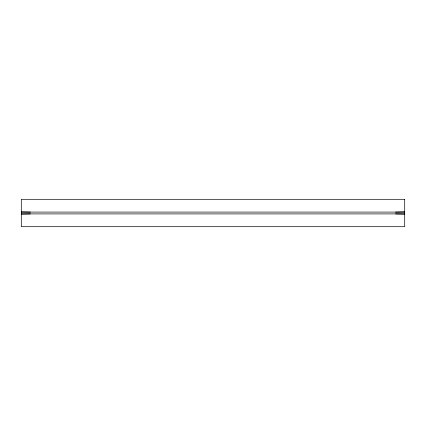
<?xml version="1.0" encoding="UTF-8"?>
<svg xmlns="http://www.w3.org/2000/svg" width="426" height="426" viewBox="0 0 426 426"><rect width="100%" height="100%" fill="white"/><g stroke="black" fill="none" stroke-linecap="round" stroke-linejoin="round"><path stroke-width="0.64" d="M21.3 211.903L30.427 212.089M404.7 211.903L395.573 212.089M21.3 214.097L30.427 213.911M404.7 214.097L395.573 213.911M404.7 199.309L21.3 199.309L21.3 226.691L404.7 226.691L404.7 199.309M404.519 212.089L21.481 212.089L21.481 213.911L404.519 213.911L404.519 212.089"/></g></svg>
